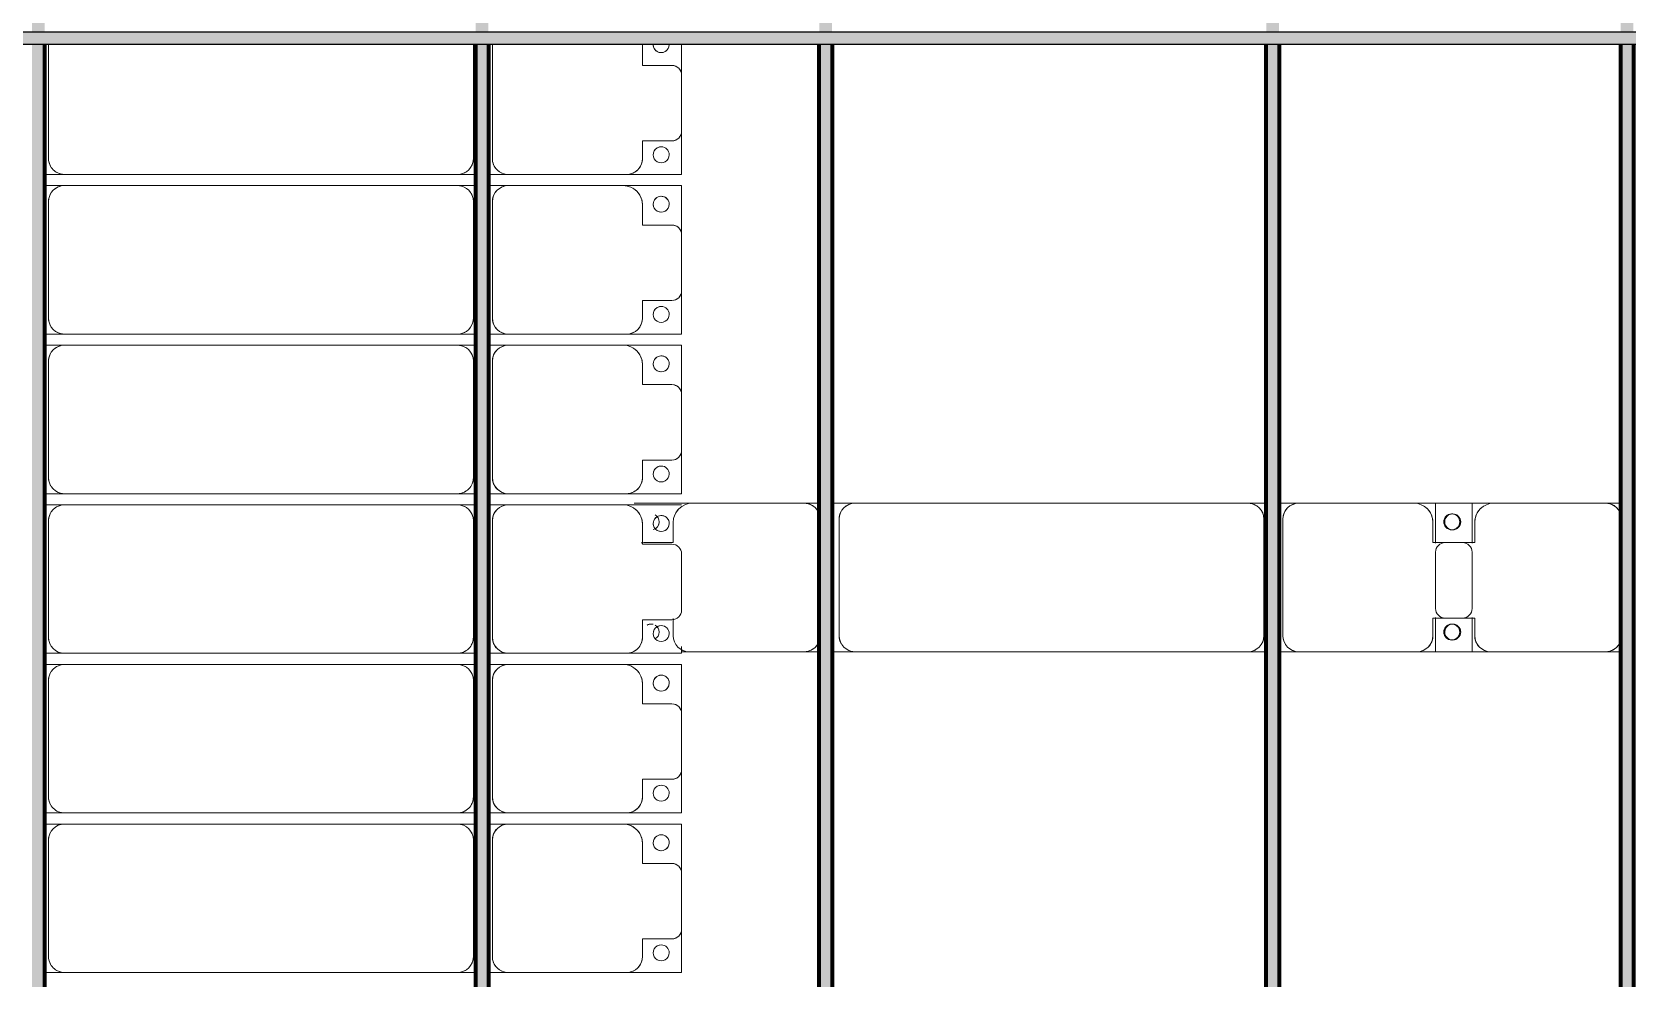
# Model space of a CAD drawing. Header units: millimetres. Extents: x -268744 to 115753, y -96240 to -10461.
# Drawn here: x -38796 to -33800, y -61571 to -58607 of the extents above; entities that cross this region are included whole.
import ezdxf

# ---------------------------------------------------------------- set-up
doc = ezdxf.new("R2010")
doc.units = ezdxf.units.MM
doc.layers.add('A-GENM', color=13, linetype='Continuous', lineweight=9)
doc.layers.add('S-BEAM', color=12, linetype='Continuous', lineweight=9)

# ---------------------------------------------------------------- blocks, each defined once
blk = doc.blocks.new('Dầm C52 - Hộp 40x60-V25-KHUNG KẾT CẤU BÈ PIN 1')
at = {"layer": 'S-BEAM', "lineweight": 25}
blk.add_hatch(color=4, dxfattribs=at).paths.add_polyline_path([(-145425.8, -20), (145811, -20), (145811, 20), (-145811, 20), (-145811, -20)])
at = {"layer": 'S-BEAM', "color": 4, "lineweight": 25}
for p, q in [((-145811, 20), (145811, 20)), ((145811, -20), (-145811, -20))]:
    blk.add_line(p, q, dxfattribs=at)
blk = doc.blocks.new('Dải phao đi lại kèm đỡ invester - DẢI PHAO ĐI LẠI-V80-KHUNG KẾT CẤU BÈ PIN 1')
at = {"layer": 'A-GENM', "color": 7}
for p, q in [((38316.8, 1312.2), (38411.8, 1312.2)), ((38411.8, 1312.2), (38316.8, 1312.2)), ((38588.2, 1312.2), (38411.8, 1312.2)), ((38588.2, 1312.2), (38723.4, 1312.2)), ((38723.4, 1312.2), (38588.2, 1312.2)), ((38723.4, 1312.2), (38723.4, 1139.7)), ((38723.4, 1139.7), (38723.4, 1312.2)), ((38758.4, 1312.2), (38911.8, 1312.2)), ((38758.4, 1129.7), (38758.4, 1312.2)), ((38758.4, 1312.2), (38758.4, 1129.7)), ((38911.8, 1312.2), (38758.4, 1312.2)), ((39088.2, 1312.2), (38911.8, 1312.2)), ((39088.2, 1312.2), (39223.4, 1312.2)), ((39223.4, 1312.2), (39088.2, 1312.2)), ((39223.4, 1312.2), (39223.4, 1139.7)), ((39223.4, 1139.7), (39223.4, 1312.2)), ((39258.4, 1312.2), (39411.8, 1312.2)), ((39258.4, 1129.7), (39258.4, 1312.2)), ((39258.4, 1312.2), (39258.4, 1129.7)), ((39411.8, 1312.2), (39258.4, 1312.2)), ((39588.2, 1312.2), (39411.8, 1312.2)), ((39588.2, 1312.2), (39723.4, 1312.2)), ((39723.4, 1312.2), (39588.2, 1312.2)), ((39723.4, 1312.2), (39723.4, 1139.7)), ((39723.4, 1139.7), (39723.4, 1312.2)), ((39758.4, 1129.7), (39758.4, 1312.2)), ((39758.4, 1312.2), (39758.4, 1129.7)), ((40088.2, 1312.2), (39911.8, 1312.2)), ((40202.2, 1312.2), (40223.4, 1312.2)), ((40223.4, 1312.2), (40202.2, 1312.2)), ((40223.4, 1312.2), (40223.4, 1139.7)), ((40223.4, 1139.7), (40223.4, 1312.2)), ((40258.4, 1312.2), (40411.8, 1312.2)), ((40258.4, 1129.7), (40258.4, 1312.2)), ((40258.4, 1312.2), (40258.4, 1129.7)), ((40411.8, 1312.2), (40258.4, 1312.2)), ((40588.2, 1312.2), (40411.8, 1312.2)), ((40588.2, 1312.2), (40723.4, 1312.2)), ((40723.4, 1312.2), (40588.2, 1312.2)), ((40723.4, 1312.2), (40723.4, 1139.7)), ((40723.4, 1139.7), (40723.4, 1312.2)), ((40758.4, 1312.2), (40911.8, 1312.2)), ((40758.4, 1129.7), (40758.4, 1312.2)), ((40758.4, 1312.2), (40758.4, 1129.7)), ((40911.8, 1312.2), (40758.4, 1312.2)), ((41088.2, 1312.2), (40911.8, 1312.2)), ((41088.2, 1312.2), (41223.4, 1312.2)), ((41223.4, 1312.2), (41088.2, 1312.2)), ((41223.4, 1312.2), (41223.4, 1139.7)), ((41223.4, 1139.7), (41223.4, 1312.2)), ((38381.8, 1282.2), (38381.8, 1189.7)), ((38618.2, 1189.7), (38618.2, 1282.2)), ((38881.8, 1282.2), (38881.8, 1189.7)), ((39118.2, 1189.7), (39118.2, 1282.2)), ((39381.8, 1282.2), (39381.8, 1189.7)), ((39618.2, 1189.7), (39618.2, 1282.2)), ((39881.8, 1282.2), (39881.8, 1189.7)), ((40118.2, 1189.7), (40118.2, 1282.2)), ((40381.8, 1282.2), (40381.8, 1189.7)), ((40618.2, 1189.7), (40618.2, 1282.2)), ((40881.8, 1282.2), (40881.8, 1189.7)), ((41118.2, 1189.7), (41118.2, 1282.2)), ((38381.8, 1189.7), (38318.4, 1189.7)), ((38673.4, 1189.7), (38618.2, 1189.7)), ((38881.8, 1189.7), (38818.4, 1189.7)), ((39173.4, 1189.7), (39118.2, 1189.7)), ((39381.8, 1189.7), (39318.4, 1189.7)), ((39673.4, 1189.7), (39618.2, 1189.7)), ((39881.8, 1189.7), (39818.4, 1189.7)), ((40173.4, 1189.7), (40118.2, 1189.7)), ((40381.8, 1189.7), (40318.4, 1189.7)), ((40673.4, 1189.7), (40618.2, 1189.7)), ((40881.8, 1189.7), (40818.4, 1189.7)), ((41173.4, 1189.7), (41118.2, 1189.7)), ((38723.4, 769.7), (38723.4, 1139.7)), ((38758.4, 1129.7), (38758.4, 769.7)), ((39223.4, 769.7), (39223.4, 1139.7)), ((39258.4, 1129.7), (39258.4, 769.7)), ((39723.4, 769.7), (39723.4, 1139.7)), ((39758.4, 1129.7), (39758.4, 769.7)), ((40223.4, 769.7), (40223.4, 1139.7)), ((40258.4, 1129.7), (40258.4, 769.7)), ((40723.4, 769.7), (40723.4, 1139.7)), ((40758.4, 1129.7), (40758.4, 769.7)), ((41223.4, 769.7), (41223.4, 1139.7)), ((38723.4, 769.7), (38723.4, 707.6)), ((38723.4, 769.7), (38723.4, 707.6)), ((38758.4, 707.6), (38758.4, 769.7)), ((38758.4, 707.6), (38758.4, 769.7)), ((39223.4, 769.7), (39223.4, 707.6)), ((39223.4, 769.7), (39223.4, 707.6)), ((39258.4, 707.6), (39258.4, 769.7)), ((39258.4, 707.6), (39258.4, 769.7)), ((39723.4, 769.7), (39723.4, 707.6)), ((39723.4, 769.7), (39723.4, 707.6)), ((39758.4, 707.6), (39758.4, 769.7)), ((39758.4, 707.6), (39758.4, 769.7)), ((40223.4, 769.7), (40223.4, 707.6)), ((40223.4, 769.7), (40223.4, 707.6)), ((40258.4, 707.6), (40258.4, 769.7)), ((40258.4, 707.6), (40258.4, 769.7)), ((40723.4, 769.7), (40723.4, 707.6)), ((40723.4, 769.7), (40723.4, 707.6)), ((40758.4, 707.6), (40758.4, 769.7)), ((40758.4, 707.6), (40758.4, 769.7)), ((41223.4, 769.7), (41223.4, 707.6)), ((41223.4, 769.7), (41223.4, 707.6)), ((38316.8, 719.7), (38673.4, 719.7)), ((38808.4, 719.7), (39173.4, 719.7)), ((39308.4, 719.7), (39673.4, 719.7)), ((39808.4, 719.7), (40173.4, 719.7)), ((40308.4, 719.7), (40673.4, 719.7)), ((40808.4, 719.7), (41173.4, 719.7)), ((38673.4, 660.3), (38316.8, 660.3)), ((38723.4, 667.6), (38723.4, 610.3)), ((38723.4, 667.6), (38723.4, 610.3)), ((38758.4, 610.3), (38758.4, 667.6)), ((38758.4, 610.3), (38758.4, 667.6)), ((39173.4, 660.3), (38808.4, 660.3)), ((39223.4, 667.6), (39223.4, 610.3)), ((39223.4, 667.6), (39223.4, 610.3)), ((39258.4, 610.3), (39258.4, 667.6)), ((39258.4, 610.3), (39258.4, 667.6)), ((39673.4, 660.3), (39308.4, 660.3)), ((39723.4, 667.6), (39723.4, 610.3)), ((39723.4, 667.6), (39723.4, 610.3)), ((39758.4, 610.3), (39758.4, 667.6)), ((39758.4, 610.3), (39758.4, 667.6)), ((40173.4, 660.3), (39808.4, 660.3)), ((40223.4, 667.6), (40223.4, 610.3)), ((40223.4, 667.6), (40223.4, 610.3)), ((40258.4, 610.3), (40258.4, 667.6)), ((40258.4, 610.3), (40258.4, 667.6)), ((40673.4, 660.3), (40308.4, 660.3)), ((40723.4, 667.6), (40723.4, 610.3)), ((40723.4, 667.6), (40723.4, 610.3)), ((40758.4, 610.3), (40758.4, 667.6)), ((40758.4, 610.3), (40758.4, 667.6)), ((41173.4, 660.3), (40808.4, 660.3)), ((41223.4, 667.6), (41223.4, 610.3)), ((41223.4, 667.6), (41223.4, 610.3)), ((38723.4, -620.3), (38723.4, 610.3)), ((38758.4, 610.3), (38758.4, -620.3)), ((39223.4, -620.3), (39223.4, 610.3)), ((39258.4, 610.3), (39258.4, -620.3)), ((39723.4, -620.3), (39723.4, 610.3)), ((39758.4, 610.3), (39758.4, -620.3)), ((40223.4, -620.3), (40223.4, 610.3)), ((40258.4, 610.3), (40258.4, -620.3)), ((40723.4, -620.3), (40723.4, 610.3)), ((40758.4, 610.3), (40758.4, -620.3)), ((41223.4, -620.3), (41223.4, 610.3)), ((38723.4, -620.3), (38723.4, -682.4)), ((38723.4, -620.3), (38723.4, -682.4)), ((38758.4, -682.4), (38758.4, -620.3)), ((38758.4, -682.4), (38758.4, -620.3)), ((39223.4, -620.3), (39223.4, -682.4)), ((39223.4, -620.3), (39223.4, -682.4)), ((39258.4, -682.4), (39258.4, -620.3)), ((39258.4, -682.4), (39258.4, -620.3)), ((39723.4, -620.3), (39723.4, -682.4)), ((39723.4, -620.3), (39723.4, -682.4)), ((39758.4, -682.4), (39758.4, -620.3)), ((39758.4, -682.4), (39758.4, -620.3)), ((40223.4, -620.3), (40223.4, -682.4)), ((40223.4, -620.3), (40223.4, -682.4)), ((40258.4, -682.4), (40258.4, -620.3)), ((40258.4, -682.4), (40258.4, -620.3)), ((40723.4, -620.3), (40723.4, -682.4)), ((40723.4, -620.3), (40723.4, -682.4)), ((40758.4, -682.4), (40758.4, -620.3)), ((40758.4, -682.4), (40758.4, -620.3)), ((41223.4, -620.3), (41223.4, -682.4)), ((41223.4, -620.3), (41223.4, -682.4)), ((38316.8, -670.3), (38673.4, -670.3)), ((38808.4, -670.3), (39173.4, -670.3)), ((39308.4, -670.3), (39673.4, -670.3)), ((39808.4, -670.3), (40173.4, -670.3)), ((40308.4, -670.3), (40673.4, -670.3)), ((40808.4, -670.3), (41173.4, -670.3))]:
    blk.add_line(p, q, dxfattribs=at)
for centre, radius, start, end in [((38411.8, 1282.2), 30, 90, 180), ((38411.8, 1282.2), 30, 105, 165), ((38411.8, 1282.2), 30, 135, 165), ((38411.8, 1282.2), 30, 135, 165), ((38588.2, 1282.2), 30, 0, 90), ((38588.2, 1282.2), 30, 60, 75), ((38588.2, 1282.2), 30, 15, 75), ((38588.2, 1282.2), 30, 60, 75), ((38911.8, 1282.2), 30, 90, 180), ((38911.8, 1282.2), 30, 105, 165), ((38911.8, 1282.2), 30, 135, 165), ((38911.8, 1282.2), 30, 135, 165), ((39088.2, 1282.2), 30, 360, 90), ((39088.2, 1282.2), 30, 60, 75), ((39088.2, 1282.2), 30, 15, 75), ((39088.2, 1282.2), 30, 60, 75), ((39411.8, 1282.2), 30, 90, 180), ((39411.8, 1282.2), 30, 105, 165), ((39411.8, 1282.2), 30, 135, 165), ((39411.8, 1282.2), 30, 135, 165), ((39588.2, 1282.2), 30, 360, 90), ((39588.2, 1282.2), 30, 60, 75), ((39588.2, 1282.2), 30, 15, 75), ((39588.2, 1282.2), 30, 60, 75), ((39911.8, 1282.2), 30, 90, 180), ((40088.2, 1282.2), 30, 0, 90), ((40411.8, 1282.2), 30, 90, 180), ((40411.8, 1282.2), 30, 105, 165), ((40411.8, 1282.2), 30, 135, 165), ((40411.8, 1282.2), 30, 135, 165), ((40588.2, 1282.2), 30, 0, 90), ((40588.2, 1282.2), 30, 60, 75), ((40588.2, 1282.2), 30, 15, 75), ((40588.2, 1282.2), 30, 60, 75), ((40911.8, 1282.2), 30, 90, 180), ((40911.8, 1282.2), 30, 105, 165), ((40911.8, 1282.2), 30, 135, 165), ((40911.8, 1282.2), 30, 135, 165), ((41088.2, 1282.2), 30, 0, 90), ((41088.2, 1282.2), 30, 60, 75), ((41088.2, 1282.2), 30, 15, 75), ((41088.2, 1282.2), 30, 60, 75), ((38316.8, 1248.6), 25, 270, 90), ((38316.8, 1248.6), 25, 90, 90.1124), ((38316.8, 1248.6), 25, 300, 90), ((38588.2, 1282.2), 30, 15, 30), ((38588.2, 1282.2), 30, 15, 30), ((38661.8, 1248.6), 25, 90, 270), ((38661.8, 1248.6), 25, 90, 180), ((38661.8, 1248.6), 25, 270, 90), ((38661.8, 1248.6), 25, 270, 90), ((38816.8, 1248.6), 25, 90, 270), ((38816.8, 1248.6), 25, 90, 255), ((38816.8, 1248.6), 25, 270, 90), ((38816.8, 1248.6), 25, 300, 90), ((39088.2, 1282.2), 30, 15, 30), ((39088.2, 1282.2), 30, 15, 30), ((39161.8, 1248.6), 25, 90, 270), ((39161.8, 1248.6), 25, 90, 180), ((39161.8, 1248.6), 25, 270, 90), ((39161.8, 1248.6), 25, 270, 90), ((39316.8, 1248.6), 25, 90, 270), ((39316.8, 1248.6), 25, 90, 255), ((39316.8, 1248.6), 25, 270, 90), ((39316.8, 1248.6), 25, 300, 90), ((39588.2, 1282.2), 30, 15, 30), ((39588.2, 1282.2), 30, 15, 30), ((39661.8, 1248.6), 25, 90, 270), ((39661.8, 1248.6), 25, 90, 180), ((39661.8, 1248.6), 25, 270, 90), ((39661.8, 1248.6), 25, 270, 90), ((39816.8, 1248.6), 25, 90, 270), ((39816.8, 1248.6), 25, 90, 255), ((39816.8, 1248.6), 25, 270, 90), ((39816.8, 1248.6), 25, 300, 90), ((40161.8, 1248.6), 25, 90, 270), ((40161.8, 1248.6), 25, 90, 180), ((40161.8, 1248.6), 25, 270, 90), ((40161.8, 1248.6), 25, 270, 90), ((40316.8, 1248.6), 25, 90, 270), ((40316.8, 1248.6), 25, 90, 255), ((40316.8, 1248.6), 25, 270, 90), ((40316.8, 1248.6), 25, 300, 90), ((40588.2, 1282.2), 30, 15, 30), ((40588.2, 1282.2), 30, 15, 30), ((40661.8, 1248.6), 25, 90, 270), ((40661.8, 1248.6), 25, 90, 180), ((40661.8, 1248.6), 25, 270, 90), ((40661.8, 1248.6), 25, 270, 90), ((40816.8, 1248.6), 25, 90, 270), ((40816.8, 1248.6), 25, 90, 255), ((40816.8, 1248.6), 25, 270, 90), ((40816.8, 1248.6), 25, 300, 90), ((41088.2, 1282.2), 30, 15, 30), ((41088.2, 1282.2), 30, 15, 30), ((41161.8, 1248.6), 25, 90, 270), ((41161.8, 1248.6), 25, 90, 180), ((41161.8, 1248.6), 25, 270, 90), ((41161.8, 1248.6), 25, 270, 90), ((38316.8, 1248.6), 25, 270, 285), ((38316.8, 1248.6), 25, 269.8876, 270), ((38316.8, 1248.6), 25, 269.8876, 270), ((38661.8, 1248.6), 25, 195, 255), ((38816.8, 1248.6), 25, 270, 285), ((39161.8, 1248.6), 25, 195, 255), ((39316.8, 1248.6), 25, 270, 285), ((39661.8, 1248.6), 25, 195, 255), ((39816.8, 1248.6), 25, 270, 285), ((40161.8, 1248.6), 25, 195, 255), ((40316.8, 1248.6), 25, 270, 285), ((40661.8, 1248.6), 25, 195, 255), ((40816.8, 1248.6), 25, 270, 285), ((41161.8, 1248.6), 25, 195, 255), ((38318.4, 1129.7), 60, 90, 91.5899), ((38673.4, 1139.7), 50, 360, 90), ((38673.4, 1139.7), 50, 15, 90), ((38818.4, 1129.7), 60, 90, 180), ((38818.4, 1129.7), 60, 90, 150), ((39173.4, 1139.7), 50, 0, 90), ((39173.4, 1139.7), 50, 15, 90), ((39318.4, 1129.7), 60, 90, 180), ((39318.4, 1129.7), 60, 90, 150), ((39673.4, 1139.7), 50, 360, 90), ((39673.4, 1139.7), 50, 15, 90), ((39818.4, 1129.7), 60, 90, 180), ((39818.4, 1129.7), 60, 90, 150), ((40173.4, 1139.7), 50, 360, 90), ((40173.4, 1139.7), 50, 15, 90), ((40318.4, 1129.7), 60, 90, 180), ((40318.4, 1129.7), 60, 90, 150), ((40673.4, 1139.7), 50, 360, 90), ((40673.4, 1139.7), 50, 15, 90), ((40818.4, 1129.7), 60, 90, 180), ((40818.4, 1129.7), 60, 90, 150), ((41173.4, 1139.7), 50, 0, 90), ((41173.4, 1139.7), 50, 15, 90), ((38673.4, 769.7), 50, 270, 0), ((38673.4, 769.7), 50, 270, 345), ((38808.4, 769.7), 50, 180, 270), ((38808.4, 769.7), 50, 195, 270), ((39173.4, 769.7), 50, 270, 360), ((39173.4, 769.7), 50, 270, 345), ((39308.4, 769.7), 50, 180, 270), ((39308.4, 769.7), 50, 195, 270), ((39673.4, 769.7), 50, 270, 360), ((39673.4, 769.7), 50, 270, 345), ((39808.4, 769.7), 50, 180, 270), ((39808.4, 769.7), 50, 195, 270), ((40173.4, 769.7), 50, 270, 360), ((40173.4, 769.7), 50, 270, 345), ((40308.4, 769.7), 50, 180, 270), ((40308.4, 769.7), 50, 195, 270), ((40673.4, 769.7), 50, 270, 360), ((40673.4, 769.7), 50, 270, 345), ((40808.4, 769.7), 50, 180, 270), ((40808.4, 769.7), 50, 195, 270), ((41173.4, 769.7), 50, 270, 0), ((41173.4, 769.7), 50, 270, 345), ((38673.4, 610.3), 50, 0, 90), ((38673.4, 610.3), 50, 60, 90), ((38808.4, 610.3), 50, 90, 180), ((38808.4, 610.3), 50, 105, 120), ((39173.4, 610.3), 50, 0, 90), ((39173.4, 610.3), 50, 60, 90), ((39308.4, 610.3), 50, 90, 180), ((39308.4, 610.3), 50, 105, 120), ((39673.4, 610.3), 50, 360, 90), ((39673.4, 610.3), 50, 60, 90), ((39808.4, 610.3), 50, 90, 180), ((39808.4, 610.3), 50, 105, 120), ((40173.4, 610.3), 50, 360, 90), ((40173.4, 610.3), 50, 60, 90), ((40308.4, 610.3), 50, 90, 180), ((40308.4, 610.3), 50, 105, 120), ((40673.4, 610.3), 50, 360, 90), ((40673.4, 610.3), 50, 60, 90), ((40808.4, 610.3), 50, 90, 180), ((40808.4, 610.3), 50, 105, 120), ((41173.4, 610.3), 50, 0, 90), ((41173.4, 610.3), 50, 60, 90), ((38673.4, 610.3), 50, 15, 30), ((38808.4, 610.3), 50, 150, 180), ((39173.4, 610.3), 50, 15, 30), ((39308.4, 610.3), 50, 150, 180), ((39673.4, 610.3), 50, 15, 30), ((39808.4, 610.3), 50, 150, 180), ((40173.4, 610.3), 50, 15, 30), ((40308.4, 610.3), 50, 150, 180), ((40673.4, 610.3), 50, 15, 30), ((40808.4, 610.3), 50, 150, 180), ((41173.4, 610.3), 50, 15, 30), ((38673.4, -620.3), 50, 270, 0), ((38673.4, -620.3), 50, 330, 0), ((38808.4, -620.3), 50, 180, 270), ((38808.4, -620.3), 50, 195, 225), ((39173.4, -620.3), 50, 270, 360), ((39173.4, -620.3), 50, 330, 360), ((39308.4, -620.3), 50, 180, 270), ((39308.4, -620.3), 50, 195, 225), ((39673.4, -620.3), 50, 270, 360), ((39673.4, -620.3), 50, 330, 360), ((39808.4, -620.3), 50, 180, 270), ((39808.4, -620.3), 50, 195, 225), ((40173.4, -620.3), 50, 270, 360), ((40173.4, -620.3), 50, 330, 0), ((40308.4, -620.3), 50, 180, 270), ((40308.4, -620.3), 50, 195, 225), ((40673.4, -620.3), 50, 270, 0), ((40673.4, -620.3), 50, 330, 0), ((40808.4, -620.3), 50, 180, 270), ((40808.4, -620.3), 50, 195, 225), ((41173.4, -620.3), 50, 270, 0), ((41173.4, -620.3), 50, 330, 0), ((38673.4, -620.3), 50, 270, 300), ((38808.4, -620.3), 50, 240, 270), ((39173.4, -620.3), 50, 270, 300), ((39308.4, -620.3), 50, 240, 270), ((39673.4, -620.3), 50, 270, 300), ((39808.4, -620.3), 50, 240, 270), ((40173.4, -620.3), 50, 270, 300), ((40308.4, -620.3), 50, 240, 270), ((40673.4, -620.3), 50, 270, 300), ((40808.4, -620.3), 50, 240, 270), ((41173.4, -620.3), 50, 270, 300)]:
    blk.add_arc(centre, radius, start, end, dxfattribs=at)
blk = doc.blocks.new('Dầm C52 - Dầm C52-V81-KHUNG KẾT CẤU BÈ PIN 1')
at = {"layer": 'S-BEAM', "lineweight": 140}
h = blk.add_hatch(color=1, dxfattribs=at)
h.paths.add_polyline_path([(-25480.9, 20), (-25480.9, -20), (-25440.9, -20), (-25445.2, 20)])
h.paths.add_polyline_path([(-25400.9, -20), (-19440.9, -20), (-19443, 20), (-25400.9, 20), (-25400.9, -7.9)])
h.paths.add_polyline_path([(-19400.9, -20), (-13440.9, -20), (-13440.9, 20), (-19400.9, 20), (-19400.9, -7.9)])
h.paths.add_polyline_path([(-13400.9, -7.9), (-13400.9, -20), (-7440.9, -20), (-7440.9, 20), (-13400.9, 20)])
h.paths.add_polyline_path([(-7400.9, -20), (-1440.9, -20), (-1440.9, 20), (-7400.9, 20), (-7400.9, -7.9)])
h.paths.add_polyline_path([(-1400.9, -7.9), (-1400.9, -20), (4559.1, -20), (4559.1, 20), (-1400.9, 20)])
h.paths.add_polyline_path([(4599.1, -20), (10559.1, -20), (10559.1, 20), (4599.1, 20), (4599.1, -7.9)])
h.paths.add_polyline_path([(10599.1, 20), (10599.1, -20), (16559.1, -20), (16559.1, 20), (11029.4, 20)])
h.paths.add_polyline_path([(16599.1, -20), (22559.1, -20), (22559.1, 20), (16599.1, 20), (16599.1, -7.9)])
h.paths.add_polyline_path([(22599.1, -7.9), (22599.1, -20), (25259.1, -20), (25259.1, 20), (22599.1, 20)])
h.paths.add_polyline_path([(25299.1, -20), (25480.9, -20), (25480.9, 20), (25299.1, 20), (25299.1, -7.9)])
at = {"layer": 'S-BEAM', "color": 1, "lineweight": 140}
blk.add_line((-13440.9, -20), (-19400.9, -20), dxfattribs=at)
blk = doc.blocks.new('Dầm C52 - Dầm C52-102503-KHUNG KẾT CẤU BÈ PIN 1')
at = {"layer": 'S-BEAM', "lineweight": 140}
h = blk.add_hatch(color=1, dxfattribs=at)
h.paths.add_polyline_path([(-25480.9, 20), (-25480.9, -20), (-25440.9, -20), (-25440.9, 20)])
h.paths.add_polyline_path([(-25400.9, 20), (-25400.9, -20), (-19440.9, -20), (-19443, 20), (-24983.5, 20)])
h.paths.add_polyline_path([(-19400.9, 20), (-19400.9, -20), (-13440.9, -20), (-13440.9, 20), (-17596.2, 20)])
h.paths.add_polyline_path([(-13400.9, -20), (-7440.9, -20), (-7440.9, 20), (-13400.9, 20)])
h.paths.add_polyline_path([(-7400.9, -20), (-1440.9, -20), (-1440.9, 20), (-7400.9, 20)])
h.paths.add_polyline_path([(-1400.9, -20), (4559.1, -20), (4559.1, 20), (-1400.9, 20)])
h.paths.add_polyline_path([(4599.1, -20), (10559.1, -20), (10559.1, 20), (4599.1, 20)])
h.paths.add_polyline_path([(10599.1, 20), (10599.1, -20), (16559.1, -20), (16559.1, 20), (11952.8, 20)])
h.paths.add_polyline_path([(16599.1, -20), (22559.1, -20), (22559.1, 20), (16599.1, 20)])
h.paths.add_polyline_path([(22599.1, -20), (25259.1, -20), (25259.1, 20), (22599.1, 20)])
h.paths.add_polyline_path([(25299.1, -20), (25441.8, -20), (25441.8, 20), (25299.1, 20)])
at = {"layer": 'S-BEAM', "color": 1, "lineweight": 140}
for p, q in [((-19400.9, 20), (-13440.9, 20)), ((-13440.9, -20), (-19400.9, -20))]:
    blk.add_line(p, q, dxfattribs=at)
blk = doc.blocks.new('Dầm C52 - Dầm C52-102502-KHUNG KẾT CẤU BÈ PIN 1')
at = {"layer": 'S-BEAM', "lineweight": 140}
h = blk.add_hatch(color=1, dxfattribs=at)
h.paths.add_polyline_path([(-25480.9, 20), (-25480.9, -20), (-25440.9, -20), (-25440.9, 20)])
h.paths.add_polyline_path([(-25400.9, 20), (-25400.9, -20), (-19440.9, -20), (-19443, 20), (-24983.5, 20)])
h.paths.add_polyline_path([(-19400.9, 20), (-19400.9, -20), (-13440.9, -20), (-13440.9, 20), (-18981.3, 20)])
h.paths.add_polyline_path([(-13400.9, -20), (-7440.9, -20), (-7440.9, 20), (-13400.9, 20)])
h.paths.add_polyline_path([(-7400.9, -20), (-1440.9, -20), (-1440.9, 20), (-7400.9, 20)])
h.paths.add_polyline_path([(-1400.9, -20), (4559.1, -20), (4559.1, 20), (-1400.9, 20)])
h.paths.add_polyline_path([(4599.1, 20), (4599.1, -20), (10559.1, -20), (10559.1, 20), (5027.2, 20)])
h.paths.add_polyline_path([(10599.1, -20), (16559.1, -20), (16559.1, 20), (10599.1, 20)])
h.paths.add_polyline_path([(16599.1, 20), (16599.1, -20), (22559.1, -20), (22559.1, 20), (17031.5, 20)])
h.paths.add_polyline_path([(22599.1, -20), (25259.1, -20), (25259.1, 20), (22599.1, 20)])
h.paths.add_polyline_path([(25299.1, -20), (25480.9, -20), (25480.9, 20), (25299.1, 20)])
at = {"layer": 'S-BEAM', "color": 1, "lineweight": 140}
for p, q in [((-19400.9, 20), (-13440.9, 20)), ((-13440.9, -20), (-19400.9, -20))]:
    blk.add_line(p, q, dxfattribs=at)
blk = doc.blocks.new('Dai phao do pin - DẢI PHAO ĐỠ PIN-V86-KHUNG KẾT CẤU BÈ PIN 1')
at = {"layer": 'A-GENM', "color": 7}
for p, q in [((-1312.2, 241.6), (-1129.7, 241.6)), ((-1129.7, 241.6), (-1312.2, 241.6)), ((-779.7, 241.6), (-1129.7, 241.6)), ((-779.7, 241.6), (-732.4, 241.6)), ((-779.7, 241.6), (-732.4, 241.6)), ((-692.4, 241.6), (-620.3, 241.6)), ((-692.4, 241.6), (-620.3, 241.6)), ((610.3, 241.6), (-620.3, 241.6)), ((610.3, 241.6), (667.6, 241.6)), ((610.3, 241.6), (667.6, 241.6)), ((707.6, 241.6), (769.7, 241.6)), ((707.6, 241.6), (769.7, 241.6)), ((1129.7, 241.6), (769.7, 241.6)), ((1129.7, 241.6), (1312.2, 241.6)), ((1312.2, 241.6), (1129.7, 241.6)), ((1197.8, 241.6), (1380.3, 241.6)), ((1197.8, 116.2), (1197.8, 241.6)), ((1380.3, 241.6), (1197.8, 241.6)), ((1312.2, 241.6), (1312.2, 116.2)), ((1730.3, 241.6), (1380.3, 241.6)), ((1730.3, 241.6), (1777.6, 241.6)), ((1730.3, 241.6), (1777.6, 241.6)), ((-1189.7, 181.6), (-1189.7, 118.2)), ((-670.3, 191.6), (-670.3, -173.4)), ((660.3, -173.4), (660.3, 191.6)), ((719.7, 191.6), (719.7, -173.4)), ((1189.7, 118.2), (1189.7, 181.6)), ((1320.3, 181.6), (1320.3, 118.2)), ((-1189.7, 118.2), (-1282.2, 118.2)), ((1282.2, 118.2), (1189.7, 118.2)), ((1320.3, 118.2), (1227.8, 118.2)), ((1197.8, 88.2), (1197.8, -88.2)), ((1312.2, -88.2), (1312.2, 88.2)), ((-1189.7, -119.2), (-1189.7, -173.4)), ((1189.7, -173.4), (1189.7, -118.2)), ((1189.7, -118.2), (1282.2, -118.2)), ((1197.8, -223.4), (1197.8, -116.2)), ((1227.8, -118.2), (1320.3, -118.2)), ((1312.2, -116.2), (1312.2, -223.4)), ((1320.3, -118.2), (1320.3, -173.4)), ((-1139.7, -223.4), (-1164.4, -223.4)), ((-1164.4, -223.4), (-1139.7, -223.4)), ((-1139.7, -223.4), (-779.7, -223.4)), ((-732.4, -223.4), (-779.7, -223.4)), ((-732.4, -223.4), (-779.7, -223.4)), ((-620.3, -223.4), (-692.4, -223.4)), ((-620.3, -223.4), (-692.4, -223.4)), ((-620.3, -223.4), (610.3, -223.4)), ((667.6, -223.4), (610.3, -223.4)), ((667.6, -223.4), (610.3, -223.4)), ((769.7, -223.4), (707.6, -223.4)), ((769.7, -223.4), (707.6, -223.4)), ((769.7, -223.4), (1139.7, -223.4)), ((1312.2, -223.4), (1139.7, -223.4)), ((1139.7, -223.4), (1312.2, -223.4)), ((1370.3, -223.4), (1197.8, -223.4)), ((1197.8, -223.4), (1370.3, -223.4)), ((1370.3, -223.4), (1730.3, -223.4)), ((1777.6, -223.4), (1730.3, -223.4)), ((1777.6, -223.4), (1730.3, -223.4))]:
    blk.add_line(p, q, dxfattribs=at)
for centre, radius, start, end in [((-1258.6, 183.2), 25, 0, 60), ((-1258.6, 183.2), 25, 0, 60), ((-1129.7, 181.6), 60, 90, 180), ((-1129.7, 181.6), 60, 135, 150), ((-779.7, 191.6), 50, 30, 90), ((-779.7, 191.6), 50, 30, 75), ((-620.3, 191.6), 50, 90, 180), ((-620.3, 191.6), 50, 150, 180), ((-620.3, 191.6), 50, 105, 135), ((610.3, 191.6), 50, 360, 90), ((610.3, 191.6), 50, 60, 90), ((610.3, 191.6), 50, 15, 30), ((769.7, 191.6), 50, 90, 180), ((769.7, 191.6), 50, 105, 180), ((1129.7, 181.6), 60, 360, 90), ((1129.7, 181.6), 60, 360, 60), ((1248.6, 183.2), 25, 360, 180), ((1248.6, 183.2), 25, 360, 165), ((1251.4, 183.2), 25, 0, 180), ((1251.4, 183.2), 25, 90, 180), ((1251.4, 183.2), 25, 15, 75), ((1380.3, 181.6), 60, 90, 180), ((1380.3, 181.6), 60, 120, 180), ((1730.3, 191.6), 50, 30, 90), ((1730.3, 191.6), 50, 30, 75), ((-1258.6, 183.2), 25, 285, 0), ((-1258.6, 183.2), 25, 285, 300), ((-1258.6, 183.2), 25, 330, 360), ((1248.6, 183.2), 25, 180, 360), ((1251.4, 183.2), 25, 180, 360), ((1251.4, 183.2), 25, 180, 300), ((1248.6, 183.2), 25, 210, 360), ((1251.4, 183.2), 25, 330, 345), ((-1282.2, 88.2), 30, 90, 105), ((1227.8, 88.2), 30, 90, 180), ((1282.2, 88.2), 30, 360, 90), ((1227.8, -88.2), 30, 180, 270), ((1282.2, -88.2), 30, 270, 360), ((-1258.6, -161.8), 25, 75, 120), ((-1258.6, -161.8), 25, 90, 120), ((-1258.6, -161.8), 25, 0, 60), ((-1258.6, -161.8), 25, 0, 60), ((1248.6, -161.8), 25, 0, 180), ((1248.6, -161.8), 25, 105, 165), ((1251.4, -161.8), 25, 0, 180), ((1251.4, -161.8), 25, 105, 180), ((1248.6, -161.8), 25, 360, 75), ((1251.4, -161.8), 25, 15, 75), ((-1258.6, -161.8), 25, 300, 0), ((-1258.6, -161.8), 25, 300, 360), ((-1139.7, -173.4), 50, 180, 270), ((-779.7, -173.4), 50, 270, 330), ((-779.7, -173.4), 50, 285, 330), ((-620.3, -173.4), 50, 180, 270), ((-620.3, -173.4), 50, 180, 210), ((610.3, -173.4), 50, 270, 360), ((610.3, -173.4), 50, 330, 360), ((769.7, -173.4), 50, 180, 270), ((769.7, -173.4), 50, 180, 255), ((1139.7, -173.4), 50, 270, 360), ((1139.7, -173.4), 50, 285, 360), ((1248.6, -161.8), 25, 180, 0), ((1248.6, -161.8), 25, 195.7285, 0), ((1251.4, -161.8), 25, 180, 0), ((1251.4, -161.8), 25, 180, 270), ((1251.4, -161.8), 25, 285, 345), ((1370.3, -173.4), 50, 180, 270), ((1370.3, -173.4), 50, 180, 255), ((1730.3, -173.4), 50, 270, 330), ((1730.3, -173.4), 50, 285, 330), ((-1139.7, -173.4), 50, 240, 255), ((-620.3, -173.4), 50, 240, 270), ((610.3, -173.4), 50, 285, 300)]:
    blk.add_arc(centre, radius, start, end, dxfattribs=at)
blk = doc.blocks.new('be pin 1_rvt-1-KHUNG KẾT CẤU BÈ PIN 1')
at = {"layer": 'A-GENM', "lineweight": 9, "rotation": 270.0000000003262}
blk.add_blockref('Dải phao đi lại kèm đỡ invester - DẢI PHAO ĐI LẠI-V80-KHUNG KẾT CẤU BÈ PIN 1', (-38074, -20329.7), dxfattribs=at)
at = {"layer": 'A-GENM', "lineweight": 9}
blk.add_blockref('Dai phao do pin - DẢI PHAO ĐỠ PIN-V86-KHUNG KẾT CẤU BÈ PIN 1', (-35598.1, -60324.7), dxfattribs=at)
at = {"layer": 'S-BEAM', "lineweight": 9, "rotation": 90.00000000032618}
for name, p in [('Dầm C52 - Dầm C52-V81-KHUNG KẾT CẤU BÈ PIN 1', (-38776.4, -45205.6)), ('Dầm C52 - Dầm C52-102502-KHUNG KẾT CẤU BÈ PIN 1', (-36310.5, -45205.6)), ('Dầm C52 - Dầm C52-102502-KHUNG KẾT CẤU BÈ PIN 1', (-33800.5, -45205.6)), ('Dầm C52 - Dầm C52-102503-KHUNG KẾT CẤU BÈ PIN 1', (-37386.4, -45205.6)), ('Dầm C52 - Dầm C52-102503-KHUNG KẾT CẤU BÈ PIN 1', (-34910.5, -45205.6))]:
    blk.add_blockref(name, p, dxfattribs=at)
at = {"layer": 'S-BEAM', "lineweight": 9}
blk.add_blockref('Dầm C52 - Hộp 40x60-V25-KHUNG KẾT CẤU BÈ PIN 1', (-110896.7, -58626.5), dxfattribs=at)

msp = doc.modelspace()

# ---------------------------------------------------------------- block references
at = {"lineweight": 5}
msp.add_blockref('be pin 1_rvt-1-KHUNG KẾT CẤU BÈ PIN 1', (0, 0), dxfattribs=at)

doc.saveas('drawing.dxf')
